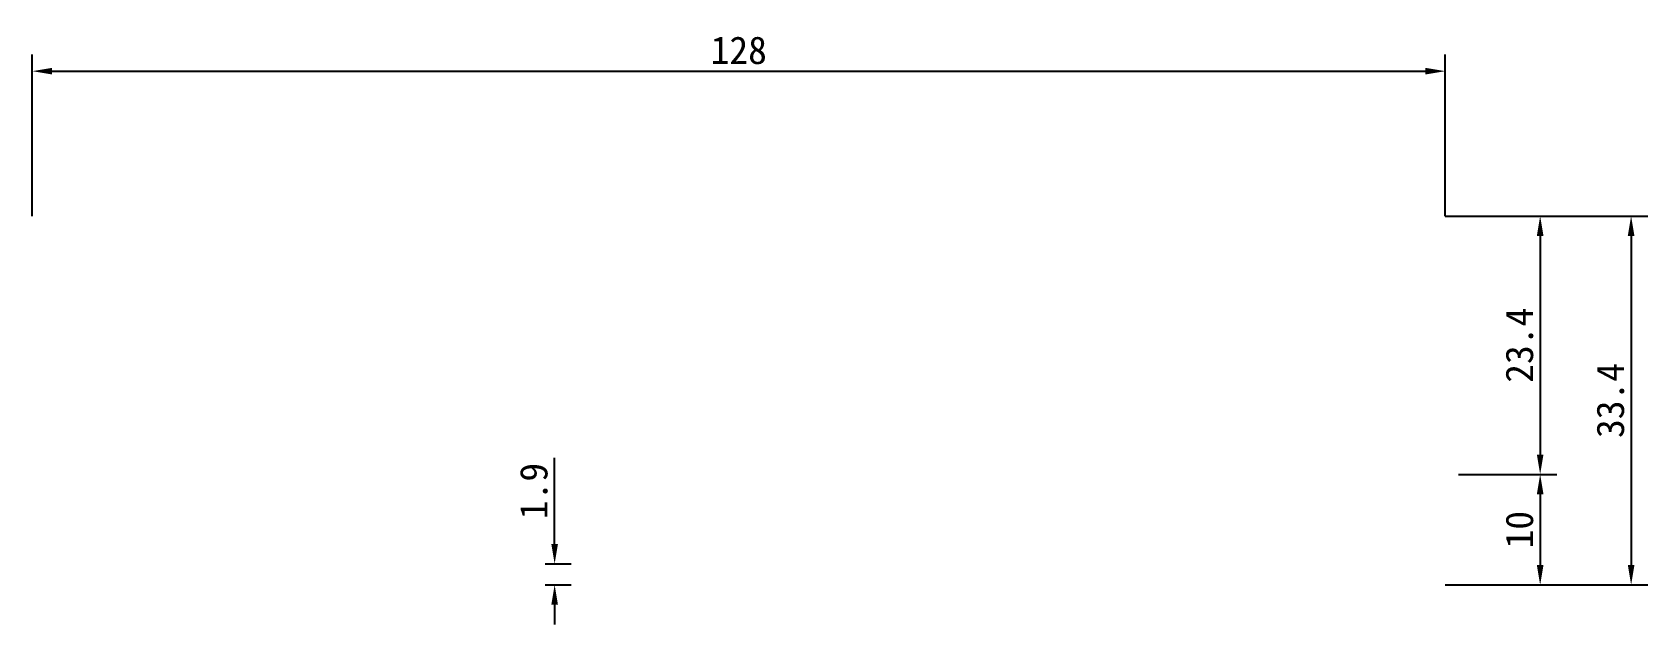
# Model space of a CAD drawing. Header units: millimetres. Extents: x 151 to 297, y 132 to 186.
import ezdxf

# ---------------------------------------------------------------- set-up
doc = ezdxf.new("R2010")
doc.units = ezdxf.units.MM
doc.styles.get("Standard").update_dxf_attribs({"font": ''})
doc.styles.get('Standard').set_extended_font_data('SimSun')
doc.dimstyles.new('1', dxfattribs={"dimtxt": 2.5, "dimasz": 1.8, "dimexe": 1.5, "dimexo": 1.5, "dimtad": 1, "dimrnd": 0.01, "dimdsep": 46, "dimtxsty": 'Standard', "dimcen": 0, "dimclrd": 30, "dimclre": 31, "dimclrt": 1, "dimadec": 1, "dimazin": 2, "dimtfac": 1, "dimtofl": 0, "dimtmove": 0, "dimatfit": 3, "dimfxl": 1, "dimtolj": 1, "dimlwd": -1, "dimlwe": -1, "dimarcsym": 0})

# ---------------------------------------------------------------- blocks, each defined once
blk = doc.blocks.new('*D1')
at = {"color": 31, "transparency": 16777216}
for p, q in [((150.74, 169.24), (150.74, 183.86)), ((278.74, 169.24), (278.74, 183.86))]:
    blk.add_line(p, q, dxfattribs=at)
at = {"color": 30, "transparency": 16777216}
blk.add_line((152.54, 182.36), (276.94, 182.36), dxfattribs=at)
for points in [[(152.54, 182.66), (152.54, 182.06), (150.74, 182.36)], [(276.94, 182.66), (276.94, 182.06), (278.74, 182.36)]]:
    blk.add_solid(points, dxfattribs=at)
at = {"layer": 'Defpoints', "color": 0, "transparency": 16777216}
for p in [(278.74, 182.36), (150.74, 167.74), (278.74, 167.74)]:
    blk.add_point(p, dxfattribs=at)
at = {"color": 1, "transparency": 16777216, "insert": (214.74, 184.24), "char_height": 2.5, "attachment_point": 5}
blk.add_mtext('\\A1;128', dxfattribs=at)
blk = doc.blocks.new('*D2')
at = {"color": 31, "transparency": 16777216}
for p, q in [((278.74, 169.24), (297.08, 169.24)), ((278.74, 135.84), (297.08, 135.84))]:
    blk.add_line(p, q, dxfattribs=at)
at = {"color": 30, "transparency": 16777216}
blk.add_line((295.58, 167.44), (295.58, 137.64), dxfattribs=at)
for points in [[(295.28, 167.44), (295.88, 167.44), (295.58, 169.24)], [(295.28, 137.64), (295.88, 137.64), (295.58, 135.84)]]:
    blk.add_solid(points, dxfattribs=at)
at = {"layer": 'Defpoints', "color": 0, "transparency": 16777216}
for p in [(277.24, 169.24), (277.24, 135.84), (295.58, 135.84)]:
    blk.add_point(p, dxfattribs=at)
at = {"color": 1, "transparency": 16777216, "insert": (293.71, 152.54), "char_height": 2.5, "attachment_point": 5, "rotation": 90}
blk.add_mtext('\\A1;33.4', dxfattribs=at)
blk = doc.blocks.new('*D3')
at = {"color": 31, "transparency": 16777216}
for p, q in [((278.74, 169.24), (288.84, 169.24)), ((279.94, 145.84), (288.84, 145.84))]:
    blk.add_line(p, q, dxfattribs=at)
at = {"color": 30, "transparency": 16777216}
blk.add_line((287.34, 167.44), (287.34, 147.64), dxfattribs=at)
for points in [[(287.04, 167.44), (287.64, 167.44), (287.34, 169.24)], [(287.04, 147.64), (287.64, 147.64), (287.34, 145.84)]]:
    blk.add_solid(points, dxfattribs=at)
at = {"layer": 'Defpoints', "color": 0, "transparency": 16777216}
for p in [(277.24, 169.24), (278.44, 145.84), (287.34, 145.84)]:
    blk.add_point(p, dxfattribs=at)
at = {"color": 1, "transparency": 16777216, "insert": (285.47, 157.54), "char_height": 2.5, "attachment_point": 5, "rotation": 90}
blk.add_mtext('\\A1;23.4', dxfattribs=at)
blk = doc.blocks.new('*D4')
at = {"color": 31, "transparency": 16777216}
for p, q in [((279.94, 145.84), (288.84, 145.84)), ((278.74, 135.84), (288.84, 135.84))]:
    blk.add_line(p, q, dxfattribs=at)
at = {"color": 30, "transparency": 16777216}
blk.add_line((287.34, 144.04), (287.34, 137.64), dxfattribs=at)
for points in [[(287.04, 144.04), (287.64, 144.04), (287.34, 145.84)], [(287.04, 137.64), (287.64, 137.64), (287.34, 135.84)]]:
    blk.add_solid(points, dxfattribs=at)
at = {"layer": 'Defpoints', "color": 0, "transparency": 16777216}
for p in [(278.44, 145.84), (277.24, 135.84), (287.34, 135.84)]:
    blk.add_point(p, dxfattribs=at)
at = {"color": 1, "transparency": 16777216, "insert": (285.47, 140.84), "char_height": 2.5, "attachment_point": 5, "rotation": 90}
blk.add_mtext('\\A1;10', dxfattribs=at)
blk = doc.blocks.new('*D5')
at = {"color": 30, "transparency": 16777216}
for p, q in [((198.06, 139.54), (198.06, 147.35)), ((198.06, 134.04), (198.06, 132.24))]:
    blk.add_line(p, q, dxfattribs=at)
at = {"color": 31, "transparency": 16777216}
for p, q in [((197.2, 137.74), (199.56, 137.74)), ((197.2, 135.84), (199.56, 135.84))]:
    blk.add_line(p, q, dxfattribs=at)
at = {"color": 30, "transparency": 16777216}
for points in [[(197.76, 139.54), (198.36, 139.54), (198.06, 137.74)], [(197.76, 134.04), (198.36, 134.04), (198.06, 135.84)]]:
    blk.add_solid(points, dxfattribs=at)
at = {"layer": 'Defpoints', "color": 0, "transparency": 16777216}
for p in [(195.7, 137.74), (198.06, 137.74), (195.7, 135.84)]:
    blk.add_point(p, dxfattribs=at)
at = {"color": 1, "transparency": 16777216, "insert": (196.18, 144.34), "char_height": 2.5, "attachment_point": 5, "rotation": 90}
blk.add_mtext('\\A1;1.9', dxfattribs=at)

msp = doc.modelspace()

# ---------------------------------------------------------------- dimensions: what is measured, and where the dimension line sits
for base, p1, p2, angle, picture, middle in [((278.742, 182.362), (150.742, 167.737), (278.742, 167.737), 180, '*D1', (214.742, 184.237)), ((295.581, 135.837), (277.242, 169.237), (277.242, 135.837), 90, '*D2', (293.706, 152.537)), ((287.34, 145.837), (277.242, 169.237), (278.442, 145.837), 90, '*D3', (285.465, 157.537)), ((198.059, 137.737), (195.696, 135.837), (195.696, 137.737), 90, '*D5', (196.184, 144.344)), ((287.34, 135.837), (278.442, 145.837), (277.242, 135.837), 90, '*D4', (285.465, 140.837))]:
    dim = msp.add_linear_dim(base=base, p1=p1, p2=p2, angle=angle, dimstyle='1')
    dim.commit()
    dim.dimension.update_dxf_attribs({"geometry": picture, "text_midpoint": middle})

doc.saveas('drawing.dxf')
